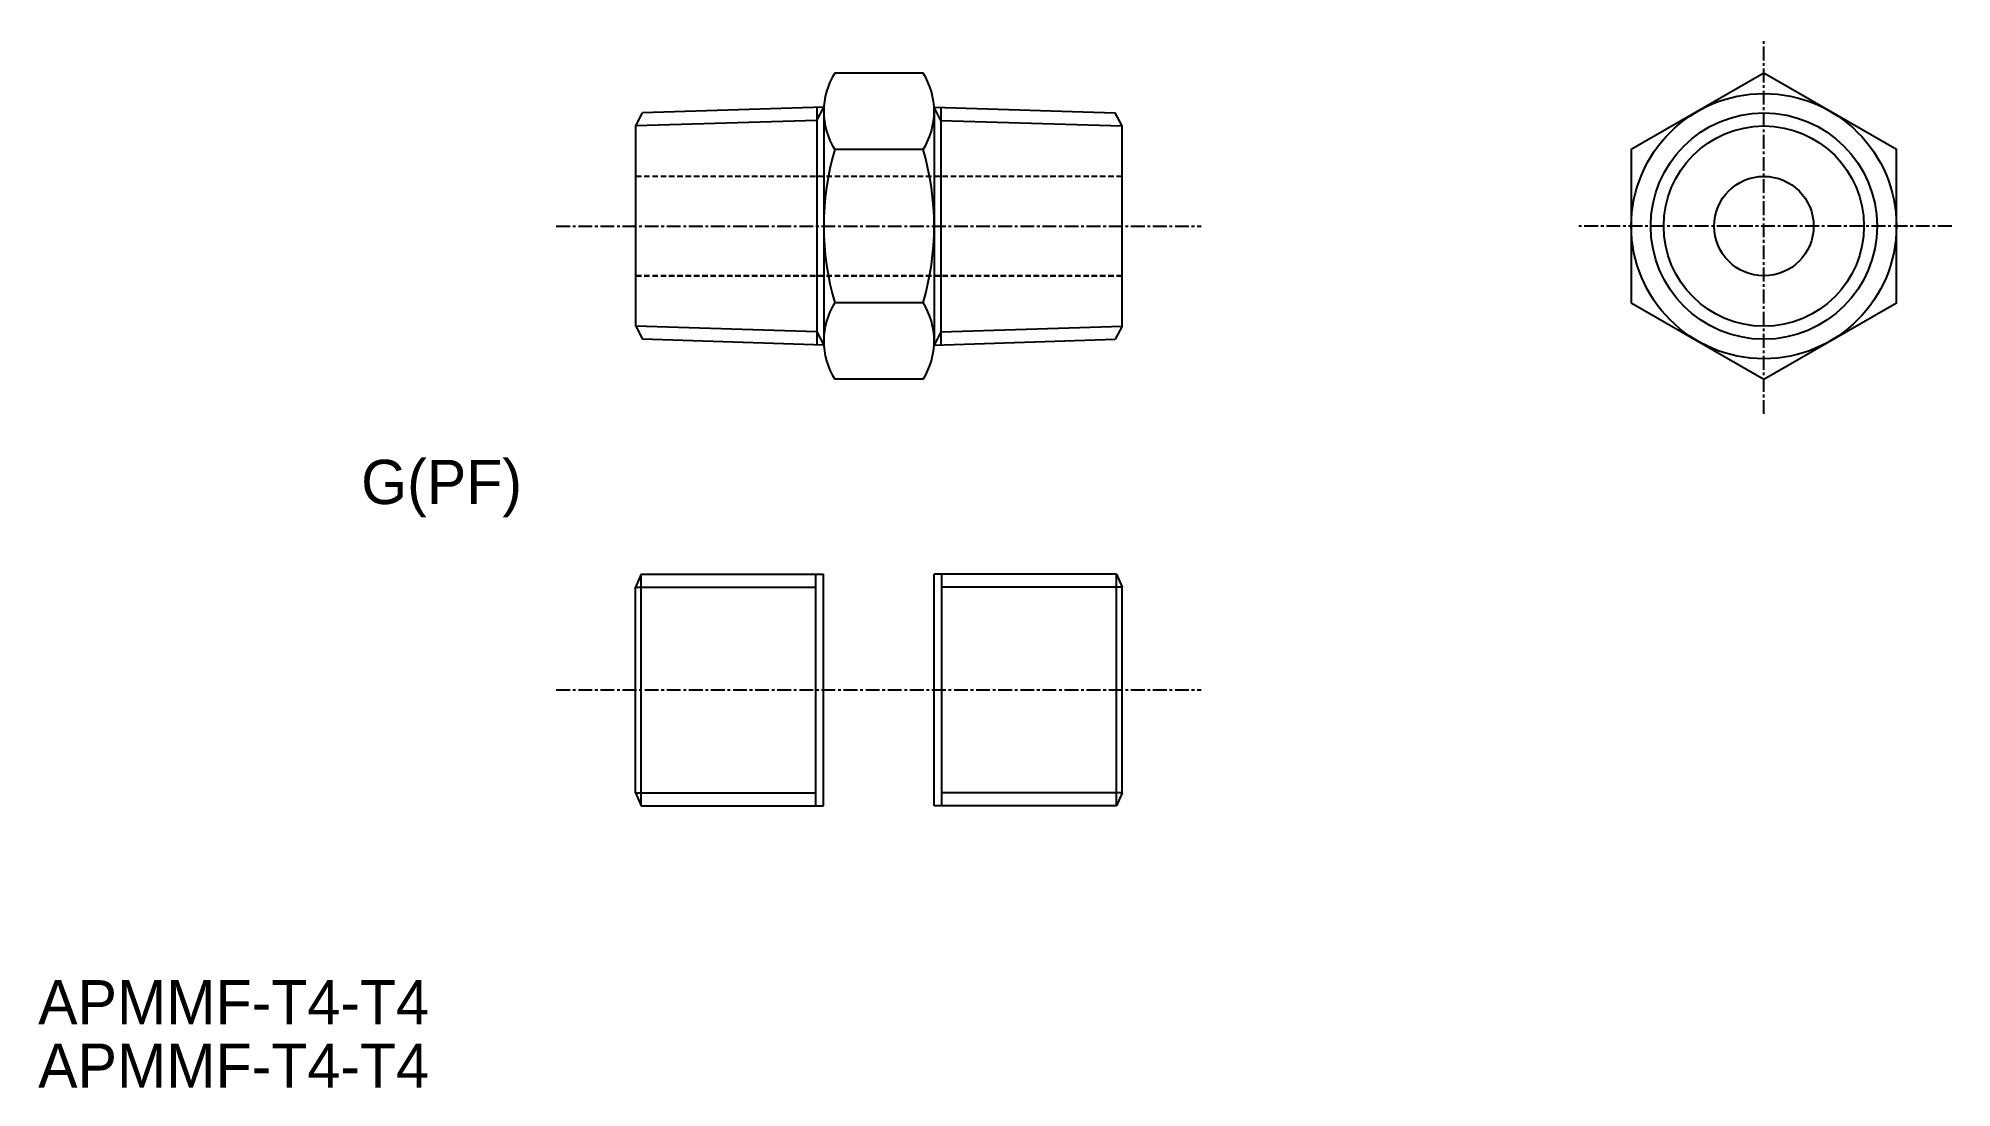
# Model space of a CAD drawing. Extents: x 73 to 246, y 131 to 226.
import ezdxf

# ---------------------------------------------------------------- set-up
doc = ezdxf.new("R2010")
doc.units = 0
doc.linetypes.add('CENTER', pattern=[2, 1.25, -0.25, 0.25, -0.25])
doc.linetypes.add('DASHED', pattern=[0.75, 0.5, -0.25])
doc.layers.get('0').update_dxf_attribs({"linetype": 'CONTINUOUS'})
doc.layers.add('CENTER', color=1, linetype='CENTER')

msp = doc.modelspace()

# ---------------------------------------------------------------- linework, layer by layer
at = {"color": 7, "linetype": 'CONTINUOUS'}
for p, q in [((153.31, 223.26), (145.31, 223.26)), ((144.31, 220.16), (127.92, 219.65)), ((143.69, 220.14), (143.69, 198.67)), ((154.31, 220.16), (170.69, 219.65)), ((154.92, 220.14), (154.92, 198.67)), ((127.31, 218.47), (127.92, 219.65)), ((127.31, 200.35), (127.31, 218.47)), ((144.31, 219.8), (144.31, 199.02)), ((154.31, 219.8), (154.31, 199.02)), ((171.31, 218.47), (170.69, 219.65)), ((171.31, 200.35), (171.31, 218.47)), ((153.31, 216.34), (145.31, 216.34)), ((153.31, 202.48), (145.31, 202.48)), ((127.31, 200.35), (127.92, 199.17)), ((144.31, 198.65), (127.92, 199.17)), ((154.31, 198.65), (170.69, 199.17)), ((171.31, 200.35), (170.69, 199.17)), ((153.31, 195.55), (145.31, 195.55))]:
    msp.add_line(p, q, dxfattribs=at)
at = {"color": 3, "linetype": 'CONTINUOUS'}
for p, q in [((143.69, 218.98), (144.31, 220.16)), ((154.92, 218.98), (154.31, 220.16)), ((143.69, 218.98), (127.31, 218.47)), ((154.92, 218.98), (171.31, 218.47)), ((143.69, 199.84), (127.31, 200.35)), ((143.69, 199.84), (144.31, 198.65)), ((154.92, 199.84), (154.31, 198.65)), ((154.92, 199.84), (171.31, 200.35))]:
    msp.add_line(p, q, dxfattribs=at)
at = {"color": 3, "linetype": 'DASHED'}
for p, q in [((171.31, 213.91), (127.31, 213.91)), ((171.31, 204.91), (127.31, 204.91)), ((127.31, 204.91), (171.31, 204.91))]:
    msp.add_line(p, q, dxfattribs=at)
for p, q in [((127.79, 177.91), (127.29, 176.75)), ((127.29, 158.12), (127.29, 176.75)), ((127.79, 177.91), (144.29, 177.91)), ((127.79, 156.96), (127.79, 177.91)), ((143.59, 156.96), (143.59, 177.91)), ((144.29, 156.96), (144.29, 177.91)), ((154.31, 156.96), (154.31, 177.91)), ((170.81, 177.91), (154.31, 177.91)), ((155.01, 156.96), (155.01, 177.91)), ((170.81, 156.96), (170.81, 177.91)), ((170.81, 177.91), (171.31, 176.75)), ((171.31, 158.12), (171.31, 176.75)), ((127.29, 158.12), (127.79, 156.96)), ((171.31, 158.12), (170.81, 156.96)), ((127.79, 156.96), (144.29, 156.96)), ((170.81, 156.96), (154.31, 156.96))]:
    msp.add_line(p, q)
at = {"color": 3}
for p, q in [((127.29, 176.75), (143.59, 176.75)), ((171.31, 176.75), (155.01, 176.75)), ((127.29, 158.12), (143.59, 158.12)), ((171.31, 158.12), (155.01, 158.12))]:
    msp.add_line(p, q, dxfattribs=at)
at = {"color": 7, "linetype": 'CONTINUOUS'}
msp.add_lwpolyline([(217.4, 202.48), (229.4, 195.55), (241.4, 202.48), (241.4, 216.34), (229.4, 223.26), (217.4, 216.34)], close=True, dxfattribs=at)
for radius in [12, 10.24, 4.5]:
    msp.add_circle((229.4, 209.41), radius, dxfattribs=at)
at = {"color": 3, "linetype": 'CONTINUOUS'}
msp.add_circle((229.4, 209.41), 9.06, dxfattribs=at)
at = {"color": 7, "linetype": 'CONTINUOUS'}
for centre, radius, start, end in [((150.81, 219.8), 6.5, 147.7958, 212.2042), ((147.81, 219.8), 6.5, 327.7958, 32.2042), ((168.81, 209.41), 24.5, 163.5736, 196.4264), ((129.81, 209.41), 24.5, 343.5736, 16.4264), ((150.81, 199.02), 6.5, 147.7958, 212.2042), ((147.81, 199.02), 6.5, 327.7958, 32.2042)]:
    msp.add_arc(centre, radius, start, end, dxfattribs=at)
at = {"layer": 'CENTER', "color": 1, "linetype": 'CENTER'}
for p, q in [((229.4, 192.41), (229.4, 226.41)), ((120.11, 209.41), (178.48, 209.41)), ((246.4, 209.41), (212.4, 209.41)), ((120.11, 167.44), (178.48, 167.44))]:
    msp.add_line(p, q, dxfattribs=at)

# ---------------------------------------------------------------- texts
at = {"color": 7, "linetype": 'CONTINUOUS'}
for s, p in [('G(PF)', (102.45, 184.26)), ('APMMF-T4-T4', (73.22, 137.18)), ('APMMF-T4-T4', (73.22, 131.44))]:
    msp.add_text(s, height=4, dxfattribs=at).set_placement(p)

doc.saveas('drawing.dxf')
